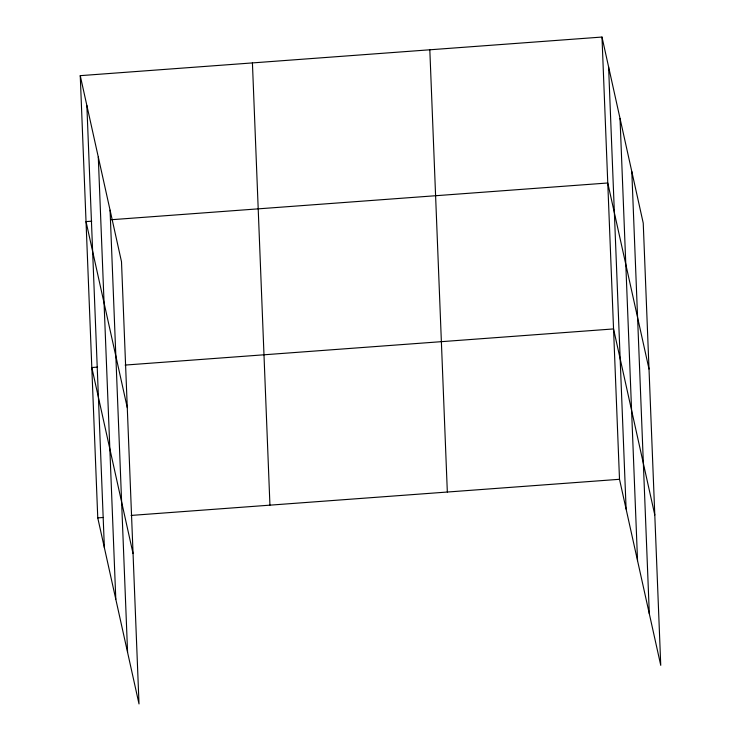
<?xml version="1.0" encoding="UTF-8"?>
<svg xmlns="http://www.w3.org/2000/svg" width="741" height="741" viewBox="0 0 741 741"><rect width="100%" height="100%" fill="white"/><g stroke="black" fill="none" stroke-linecap="round" stroke-linejoin="round"><path stroke-width="1.11" d="M80.25 75.656L121.496 261.703L139.012 703.95L97.766 517.894L80.25 75.656L601.988 37.05L643.234 223.106L660.75 665.344L619.504 479.297L601.988 37.05M91.773 221.17L86.03 221.596L127.276 407.643M111.28 219.725L607.768 182.99L649.014 369.046M97.553 367.11L91.81 367.536L133.056 553.583M125.099 365.072L613.548 328.93L654.794 514.986M97.766 517.894L103.508 517.468M131.055 515.43L619.504 479.297M631.804 171.532L649.311 613.78M620.022 118.403L637.538 560.65M608.593 66.838L626.108 509.076M429.817 49.786L447.332 492.033M252.422 62.911L269.937 505.158M110.066 210.138L127.582 652.386M98.284 157.009L115.8 599.247M86.854 105.435L104.37 547.682"/></g></svg>
